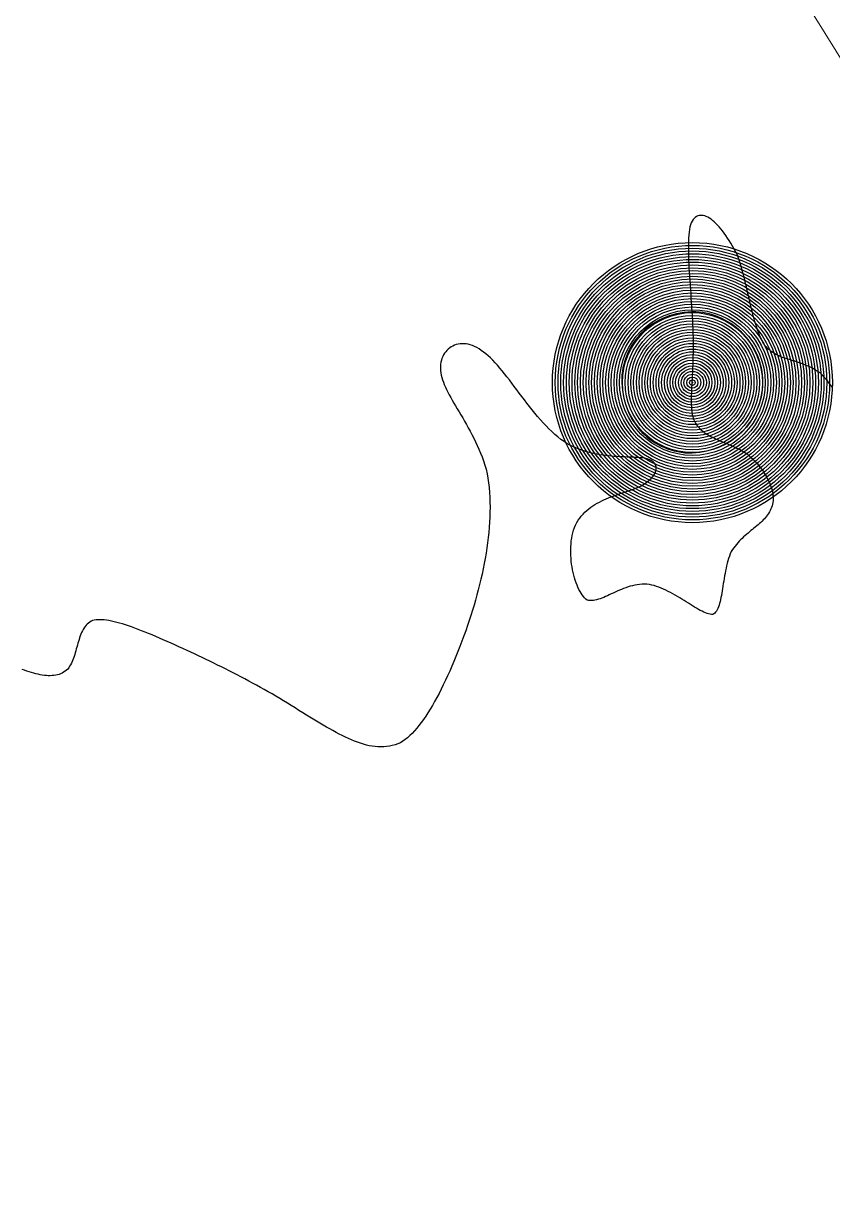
# Model space of a CAD drawing. Header units: metres. Extents: x 507606 to 508087, y 6966978 to 6967359.
# Drawn here: x 507855.421 to 507856.865, y 6967238.185 to 6967240.288 of the extents above; entities that cross this region are included whole.
import ezdxf

# ---------------------------------------------------------------- set-up
doc = ezdxf.new("R2010")
doc.units = ezdxf.units.M
doc.layers.add('D_UG_PIPES', color=142, linetype='EXIST_SWD', lineweight=0)
doc.layers.add('mga2020VEG_TREE', color=252, linetype='Continuous')
doc.styles.get("Standard").update_dxf_attribs({"font": 'ARIALN.TTF'})
doc.linetypes.add('EXIST_SWD', pattern='A,5,-2.5,5,-2,["SWD",Standard,S=2.5,R=0,X=0,Y=-1.25],-8,5,-2.5,5,-2.5', length=37.5)

# ---------------------------------------------------------------- blocks, each defined once
blk = doc.blocks.new('BAC V TREE')
for p, q in [((-0.0086, 0.8125), (-0.054, 0.8095)), ((0.0377, 0.8134), (-0.0086, 0.8125)), ((0.077, 0.8104), (0.0377, 0.8134)), ((-0.4505, 0.6784), (-0.4836, 0.6561)), ((-0.4161, 0.6991), (-0.4505, 0.6784)), ((-0.3804, 0.7183), (-0.4161, 0.6991)), ((-0.3435, 0.7359), (-0.3804, 0.7183)), ((-0.3055, 0.7517), (-0.3435, 0.7359)), ((-0.2662, 0.7659), (-0.3055, 0.7517)), ((-0.2258, 0.7783), (-0.2662, 0.7659)), ((-0.1844, 0.7889), (-0.2258, 0.7783)), ((-0.1419, 0.7977), (-0.1844, 0.7889)), ((-0.0984, 0.8046), (-0.1419, 0.7977)), ((-0.054, 0.8095), (-0.0984, 0.8046)), ((0.116, 0.8054), (0.077, 0.8104)), ((0.1545, 0.7984), (0.116, 0.8054)), ((0.1926, 0.7896), (0.1545, 0.7984)), ((0.2302, 0.7789), (0.1926, 0.7896)), ((0.2672, 0.7664), (0.2302, 0.7789)), ((0.3035, 0.7522), (0.2672, 0.7664)), ((0.3391, 0.7362), (0.3035, 0.7522)), ((0.3739, 0.7186), (0.3391, 0.7362)), ((0.4078, 0.6994), (0.3739, 0.7186)), ((0.4409, 0.6786), (0.4078, 0.6994)), ((0.4729, 0.6563), (0.4409, 0.6786)), ((-0.6021, 0.5527), (-0.6281, 0.5235)), ((-0.5746, 0.5806), (-0.6021, 0.5527)), ((-0.5457, 0.6072), (-0.5746, 0.5806)), ((-0.5153, 0.6324), (-0.5457, 0.6072)), ((-0.4836, 0.6561), (-0.5153, 0.6324)), ((0.5039, 0.6326), (0.4729, 0.6563)), ((0.5338, 0.6073), (0.5039, 0.6326)), ((0.5626, 0.5807), (0.5338, 0.6073)), ((0.59, 0.5528), (0.5626, 0.5807)), ((0.6162, 0.5235), (0.59, 0.5528)), ((-0.6966, 0.4284), (-0.7163, 0.3944)), ((-0.6754, 0.4613), (-0.6966, 0.4284)), ((-0.6525, 0.493), (-0.6754, 0.4613)), ((-0.6281, 0.5235), (-0.6525, 0.493)), ((0.641, 0.493), (0.6162, 0.5235)), ((0.6644, 0.4613), (0.641, 0.493)), ((0.6863, 0.4285), (0.6644, 0.4613)), ((0.7066, 0.3945), (0.6863, 0.4285)), ((-0.7648, 0.2862), (-0.7774, 0.2482)), ((-0.7504, 0.3233), (-0.7648, 0.2862)), ((-0.7342, 0.3594), (-0.7504, 0.3233)), ((-0.7163, 0.3944), (-0.7342, 0.3594)), ((0.7253, 0.3594), (0.7066, 0.3945)), ((0.7423, 0.3233), (0.7253, 0.3594)), ((0.7575, 0.2863), (0.7423, 0.3233)), ((0.7709, 0.2482), (0.7575, 0.2863)), ((-0.7971, 0.1696), (-0.8041, 0.1291)), ((-0.7882, 0.2093), (-0.7971, 0.1696)), ((-0.7774, 0.2482), (-0.7882, 0.2093)), ((0.7824, 0.2093), (0.7709, 0.2482)), ((0.792, 0.1696), (0.7824, 0.2093)), ((0.7996, 0.1291), (0.792, 0.1696)), ((-0.8092, 0.0878), (-0.8123, 0.0457)), ((-0.8123, 0.0457), (-0.8113, -0.0008)), ((-0.8041, 0.1291), (-0.8092, 0.0878)), ((0.805, 0.0878), (0.7996, 0.1291)), ((0.8084, 0.0457), (0.805, 0.0878)), ((0.8095, 0.0031), (0.8084, 0.0457)), ((-0.8113, -0.0008), (-0.8084, -0.0465)), ((-0.8084, -0.0465), (-0.8034, -0.0912)), ((-0.8034, -0.0912), (-0.7965, -0.1349)), ((-0.7965, -0.1349), (-0.7878, -0.1776)), ((0.7919, -0.1635), (0.7995, -0.1229)), ((0.7995, -0.1229), (0.805, -0.0816)), ((0.805, -0.0816), (0.8084, -0.0396)), ((-0.7878, -0.1776), (-0.7771, -0.2192)), ((-0.7771, -0.2192), (-0.7647, -0.2598)), ((-0.7647, -0.2598), (-0.7506, -0.2992)), ((0.757, -0.2801), (0.7706, -0.2421)), ((0.7706, -0.2421), (0.7823, -0.2032)), ((0.7823, -0.2032), (0.7919, -0.1635)), ((-0.7506, -0.2992), (-0.7347, -0.3374)), ((-0.7347, -0.3374), (-0.7171, -0.3745)), ((-0.7171, -0.3745), (-0.698, -0.4103)), ((0.6845, -0.4223), (0.7053, -0.3883)), ((0.7053, -0.3883), (0.7243, -0.3533)), ((0.7243, -0.3533), (0.7416, -0.3172)), ((0.7416, -0.3172), (0.757, -0.2801)), ((-0.698, -0.4103), (-0.6772, -0.4448)), ((-0.6772, -0.4448), (-0.655, -0.478)), ((-0.655, -0.478), (-0.6312, -0.5098)), ((-0.6312, -0.5098), (-0.606, -0.5403)), ((-0.606, -0.5403), (-0.5794, -0.5693)), ((0.5856, -0.5466), (0.6126, -0.5173)), ((0.6126, -0.5173), (0.6382, -0.4868)), ((0.6382, -0.4868), (0.6621, -0.4551)), ((0.6621, -0.4551), (0.6845, -0.4223)), ((-0.5794, -0.5693), (-0.5515, -0.5968)), ((-0.5515, -0.5968), (-0.5223, -0.6229)), ((-0.5223, -0.6229), (-0.4918, -0.6474)), ((-0.4918, -0.6474), (-0.4601, -0.6703)), ((-0.4601, -0.6703), (-0.4272, -0.6916)), ((0.3958, -0.693), (0.4305, -0.6723)), ((0.4305, -0.6723), (0.464, -0.65)), ((0.464, -0.65), (0.4963, -0.6262)), ((0.4963, -0.6262), (0.5274, -0.6011)), ((0.5274, -0.6011), (0.5572, -0.5745)), ((0.5572, -0.5745), (0.5856, -0.5466)), ((-0.4272, -0.6916), (-0.3933, -0.7112)), ((-0.3933, -0.7112), (-0.3582, -0.7292)), ((-0.3582, -0.7292), (-0.3221, -0.7454)), ((-0.3221, -0.7454), (-0.2851, -0.7598)), ((-0.2851, -0.7598), (-0.2471, -0.7725)), ((-0.2471, -0.7725), (-0.2082, -0.7833)), ((-0.2082, -0.7833), (-0.1684, -0.7922)), ((-0.1684, -0.7922), (-0.1279, -0.7992)), ((-0.1279, -0.7992), (-0.0866, -0.8042)), ((-0.0866, -0.8042), (-0.0446, -0.8073)), ((-0.0446, -0.8073), (-0.0011, -0.8064)), ((-0.0011, -0.8064), (0.0418, -0.8034)), ((0.0418, -0.8034), (0.0842, -0.7985)), ((0.0842, -0.7985), (0.1259, -0.7916)), ((0.1259, -0.7916), (0.167, -0.7828)), ((0.167, -0.7828), (0.2073, -0.7722)), ((0.2073, -0.7722), (0.2468, -0.7598)), ((0.2468, -0.7598), (0.2855, -0.7456)), ((0.2855, -0.7456), (0.3232, -0.7297)), ((0.3232, -0.7297), (0.36, -0.7122)), ((0.36, -0.7122), (0.3958, -0.693)), ((7.3465, -9.7325), (7.3339, -9.7466)), ((7.3598, -9.7209), (7.3465, -9.7325)), ((7.3737, -9.7117), (7.3598, -9.7209)), ((7.3882, -9.705), (7.3737, -9.7117)), ((7.4033, -9.7005), (7.3882, -9.705)), ((7.419, -9.6983), (7.4033, -9.7005)), ((7.4351, -9.6983), (7.419, -9.6983)), ((7.4517, -9.7005), (7.4351, -9.6983)), ((7.4687, -9.7048), (7.4517, -9.7005)), ((7.4861, -9.7112), (7.4687, -9.7048)), ((7.5039, -9.7196), (7.4861, -9.7112)), ((7.522, -9.7299), (7.5039, -9.7196)), ((7.5404, -9.7422), (7.522, -9.7299)), ((7.559, -9.7563), (7.5404, -9.7422)), ((7.2929, -9.8599), (7.2888, -9.8906)), ((7.2979, -9.8315), (7.2929, -9.8599)), ((7.3039, -9.8056), (7.2979, -9.8315)), ((7.3109, -9.7823), (7.3039, -9.8056)), ((7.3221, -9.7632), (7.3109, -9.7823)), ((7.3339, -9.7466), (7.3221, -9.7632)), ((7.5778, -9.7722), (7.559, -9.7563)), ((7.5968, -9.7899), (7.5778, -9.7722)), ((7.6159, -9.8092), (7.5968, -9.7899)), ((7.6351, -9.8302), (7.6159, -9.8092)), ((7.6544, -9.8528), (7.6351, -9.8302)), ((7.6737, -9.877), (7.6544, -9.8528)), ((7.693, -9.9026), (7.6737, -9.877)), ((7.2816, -9.9958), (7.2807, -10.0347)), ((7.2832, -9.9587), (7.2816, -9.9958)), ((7.2856, -9.9236), (7.2832, -9.9587)), ((7.2888, -9.8906), (7.2856, -9.9236)), ((7.7123, -9.9297), (7.693, -9.9026)), ((7.7314, -9.9581), (7.7123, -9.9297)), ((7.7505, -9.9879), (7.7314, -9.9581)), ((7.7694, -10.019), (7.7505, -9.9879)), ((7.2807, -10.0347), (7.2805, -10.0754)), ((7.2805, -10.0754), (7.2809, -10.1176)), ((7.2809, -10.1176), (7.2818, -10.1613)), ((7.7881, -10.0513), (7.7694, -10.019)), ((7.8066, -10.0848), (7.7881, -10.0513)), ((7.8248, -10.1194), (7.8066, -10.0848)), ((7.8427, -10.1551), (7.8248, -10.1194)), ((7.2818, -10.1613), (7.2833, -10.2062)), ((7.2833, -10.2062), (7.2852, -10.2524)), ((7.2852, -10.2524), (7.2875, -10.2996)), ((7.8551, -10.1894), (7.8427, -10.1551)), ((7.8669, -10.2243), (7.8551, -10.1894)), ((7.8782, -10.2598), (7.8669, -10.2243)), ((7.889, -10.2958), (7.8782, -10.2598)), ((7.2875, -10.2996), (7.2901, -10.3478)), ((7.2901, -10.3478), (7.2931, -10.3967)), ((7.2931, -10.3967), (7.2963, -10.4463)), ((7.8995, -10.3323), (7.889, -10.2958)), ((7.9096, -10.3692), (7.8995, -10.3323)), ((7.9193, -10.4064), (7.9096, -10.3692)), ((7.9288, -10.4438), (7.9193, -10.4064)), ((7.2963, -10.4463), (7.2996, -10.4965)), ((7.2996, -10.4965), (7.3031, -10.547)), ((7.3031, -10.547), (7.3067, -10.5978)), ((7.938, -10.4814), (7.9288, -10.4438)), ((7.9471, -10.5191), (7.938, -10.4814)), ((7.9559, -10.5567), (7.9471, -10.5191)), ((7.3067, -10.5978), (7.3103, -10.6487)), ((7.3103, -10.6487), (7.3138, -10.6996)), ((7.9647, -10.5944), (7.9559, -10.5567)), ((7.9733, -10.6319), (7.9647, -10.5944)), ((7.982, -10.6691), (7.9733, -10.6319)), ((7.9906, -10.7061), (7.982, -10.6691)), ((7.3138, -10.6996), (7.3173, -10.7504)), ((7.3173, -10.7504), (7.3206, -10.801)), ((7.3206, -10.801), (7.3238, -10.8511)), ((7.9993, -10.7428), (7.9906, -10.7061)), ((8.0081, -10.779), (7.9993, -10.7428)), ((8.017, -10.8147), (8.0081, -10.779)), ((8.0261, -10.8498), (8.017, -10.8147)), ((7.3238, -10.8511), (7.3267, -10.9007)), ((7.3267, -10.9007), (7.3293, -10.9497)), ((7.3293, -10.9497), (7.3315, -10.9978)), ((8.0354, -10.8842), (8.0261, -10.8498)), ((8.0449, -10.918), (8.0354, -10.8842)), ((8.0548, -10.9509), (8.0449, -10.918)), ((8.065, -10.983), (8.0548, -10.9509)), ((7.3315, -10.9978), (7.3333, -11.0451)), ((7.3333, -11.0451), (7.3347, -11.0913)), ((7.3347, -11.0913), (7.3356, -11.1363)), ((8.0756, -11.0141), (8.065, -10.983)), ((8.0866, -11.0442), (8.0756, -11.0141)), ((8.0981, -11.0731), (8.0866, -11.0442)), ((8.1101, -11.101), (8.0981, -11.0731)), ((4.5392, -11.2206), (4.5228, -11.2339)), ((4.5567, -11.2087), (4.5392, -11.2206)), ((4.5751, -11.1983), (4.5567, -11.2087)), ((4.5946, -11.1894), (4.5751, -11.1983)), ((4.6148, -11.1822), (4.5946, -11.1894)), ((4.636, -11.1767), (4.6148, -11.1822)), ((4.6578, -11.173), (4.636, -11.1767)), ((4.6803, -11.1711), (4.6578, -11.173)), ((4.7034, -11.1712), (4.6803, -11.1711)), ((4.7271, -11.1731), (4.7034, -11.1712)), ((4.7513, -11.1772), (4.7271, -11.1731)), ((4.7758, -11.1833), (4.7513, -11.1772)), ((4.8008, -11.1917), (4.7758, -11.1833)), ((4.8259, -11.2022), (4.8008, -11.1917)), ((4.8514, -11.2151), (4.8259, -11.2022)), ((4.8769, -11.2304), (4.8514, -11.2151)), ((4.9025, -11.2481), (4.8769, -11.2304)), ((7.3354, -11.1859), (7.3349, -11.2341)), ((7.3356, -11.1363), (7.3354, -11.1859)), ((8.1226, -11.1275), (8.1101, -11.101)), ((8.1357, -11.1528), (8.1226, -11.1275)), ((8.1495, -11.1766), (8.1357, -11.1528)), ((8.1639, -11.199), (8.1495, -11.1766)), ((8.1808, -11.2165), (8.1639, -11.199)), ((8.1978, -11.2325), (8.1808, -11.2165)), ((4.4437, -11.3616), (4.4382, -11.3839)), ((4.4507, -11.3401), (4.4437, -11.3616)), ((4.4593, -11.3196), (4.4507, -11.3401)), ((4.4693, -11.3002), (4.4593, -11.3196)), ((4.4807, -11.2818), (4.4693, -11.3002)), ((4.4935, -11.2646), (4.4807, -11.2818)), ((4.5075, -11.2486), (4.4935, -11.2646)), ((4.5228, -11.2339), (4.5075, -11.2486)), ((4.9282, -11.2683), (4.9025, -11.2481)), ((4.9547, -11.2884), (4.9282, -11.2683)), ((4.9812, -11.3107), (4.9547, -11.2884)), ((5.0078, -11.3351), (4.9812, -11.3107)), ((5.0344, -11.3614), (5.0078, -11.3351)), ((5.0612, -11.3894), (5.0344, -11.3614)), ((7.3329, -11.3261), (7.3315, -11.37)), ((7.334, -11.2809), (7.3329, -11.3261)), ((7.3349, -11.2341), (7.334, -11.2809)), ((8.2151, -11.2472), (8.1978, -11.2325)), ((8.2326, -11.2606), (8.2151, -11.2472)), ((8.2503, -11.2729), (8.2326, -11.2606)), ((8.2683, -11.2841), (8.2503, -11.2729)), ((8.2865, -11.2944), (8.2683, -11.2841)), ((8.3049, -11.3038), (8.2865, -11.2944)), ((8.3236, -11.3124), (8.3049, -11.3038)), ((8.3425, -11.3204), (8.3236, -11.3124)), ((8.3616, -11.3279), (8.3425, -11.3204)), ((8.381, -11.3349), (8.3616, -11.3279)), ((8.4007, -11.3415), (8.381, -11.3349)), ((8.4206, -11.3479), (8.4007, -11.3415)), ((8.4408, -11.3541), (8.4206, -11.3479)), ((8.4612, -11.3603), (8.4408, -11.3541)), ((8.4819, -11.3666), (8.4612, -11.3603)), ((8.5029, -11.3729), (8.4819, -11.3666)), ((4.4325, -11.431), (4.4323, -11.4556)), ((4.4323, -11.4556), (4.4339, -11.4808)), ((4.4345, -11.4071), (4.4325, -11.431)), ((4.4339, -11.4808), (4.4375, -11.5065)), ((4.4382, -11.3839), (4.4345, -11.4071)), ((5.088, -11.4192), (5.0612, -11.3894)), ((5.115, -11.4504), (5.088, -11.4192)), ((5.1422, -11.4831), (5.115, -11.4504)), ((5.1695, -11.5169), (5.1422, -11.4831)), ((7.3264, -11.4934), (7.3245, -11.5318)), ((7.3282, -11.4536), (7.3264, -11.4934)), ((7.3299, -11.4125), (7.3282, -11.4536)), ((7.3315, -11.37), (7.3299, -11.4125)), ((8.5242, -11.3796), (8.5029, -11.3729)), ((8.5457, -11.3865), (8.5242, -11.3796)), ((8.5675, -11.394), (8.5457, -11.3865)), ((8.5896, -11.4019), (8.5675, -11.394)), ((8.612, -11.4106), (8.5896, -11.4019)), ((8.6347, -11.4199), (8.612, -11.4106)), ((8.6577, -11.4301), (8.6347, -11.4199)), ((8.681, -11.4413), (8.6577, -11.4301)), ((8.7046, -11.4535), (8.681, -11.4413)), ((8.7284, -11.4669), (8.7046, -11.4535)), ((8.7527, -11.4815), (8.7284, -11.4669)), ((8.7772, -11.4974), (8.7527, -11.4815)), ((8.802, -11.5148), (8.7772, -11.4974)), ((4.4375, -11.5065), (4.4422, -11.5324)), ((4.4422, -11.5324), (4.4487, -11.5587)), ((4.4487, -11.5587), (4.4568, -11.5855)), ((4.4568, -11.5855), (4.4664, -11.6129)), ((4.4664, -11.6129), (4.4775, -11.6408)), ((5.197, -11.5519), (5.1695, -11.5169)), ((5.2247, -11.5878), (5.197, -11.5519)), ((5.2526, -11.6246), (5.2247, -11.5878)), ((5.2808, -11.662), (5.2526, -11.6246)), ((7.3208, -11.6048), (7.3191, -11.6394)), ((7.3227, -11.569), (7.3208, -11.6048)), ((7.3245, -11.5318), (7.3227, -11.569)), ((8.8216, -11.5337), (8.802, -11.5148)), ((8.8409, -11.5541), (8.8216, -11.5337)), ((8.8601, -11.5759), (8.8409, -11.5541)), ((8.8791, -11.5989), (8.8601, -11.5759)), ((8.898, -11.6231), (8.8791, -11.5989)), ((8.9167, -11.6484), (8.898, -11.6231)), ((4.4775, -11.6408), (4.49, -11.6692)), ((4.49, -11.6692), (4.5036, -11.6982)), ((4.5036, -11.6982), (4.5185, -11.7279)), ((4.5185, -11.7279), (4.5344, -11.7581)), ((4.5344, -11.7581), (4.5512, -11.7889)), ((5.3093, -11.7), (5.2808, -11.662)), ((5.338, -11.7384), (5.3093, -11.7)), ((5.3671, -11.7771), (5.338, -11.7384)), ((7.3138, -11.7654), (7.3131, -11.794)), ((7.3148, -11.7357), (7.3138, -11.7654)), ((7.316, -11.7048), (7.3148, -11.7357)), ((7.3175, -11.6727), (7.316, -11.7048)), ((7.3191, -11.6394), (7.3175, -11.6727)), ((8.9352, -11.6747), (8.9167, -11.6484)), ((4.5512, -11.7889), (4.569, -11.8204)), ((4.569, -11.8204), (4.5875, -11.8525)), ((4.5875, -11.8525), (4.6067, -11.8854)), ((4.6067, -11.8854), (4.6264, -11.9189)), ((5.3965, -11.8159), (5.3671, -11.7771)), ((5.4262, -11.8547), (5.3965, -11.8159)), ((5.4562, -11.8933), (5.4262, -11.8547)), ((5.4867, -11.9317), (5.4562, -11.8933)), ((7.3131, -11.794), (7.3128, -11.8214)), ((7.3128, -11.8214), (7.3129, -11.8477)), ((7.3129, -11.8477), (7.3135, -11.8729)), ((7.3135, -11.8729), (7.3145, -11.897)), ((7.3145, -11.897), (7.3161, -11.9201)), ((4.6264, -11.9189), (4.6467, -11.9531)), ((4.6467, -11.9531), (4.6673, -11.9881)), ((4.6673, -11.9881), (4.6882, -12.0238)), ((4.6882, -12.0238), (4.7094, -12.0603)), ((5.5175, -11.9696), (5.4867, -11.9317)), ((5.5488, -12.007), (5.5175, -11.9696)), ((5.5805, -12.0438), (5.5488, -12.007)), ((7.3161, -11.9201), (7.3182, -11.9421)), ((7.3182, -11.9421), (7.321, -11.9631)), ((7.321, -11.9631), (7.3244, -11.9832)), ((7.3244, -11.9832), (7.3286, -12.0022)), ((7.3286, -12.0022), (7.3335, -12.0203)), ((7.3335, -12.0203), (7.3393, -12.0375)), ((7.3393, -12.0375), (7.3458, -12.0537)), ((4.7094, -12.0603), (4.7306, -12.0976)), ((4.7306, -12.0976), (4.7518, -12.1357)), ((4.7518, -12.1357), (4.773, -12.1746)), ((4.773, -12.1746), (4.794, -12.2143)), ((5.6127, -12.0796), (5.5805, -12.0438)), ((5.6453, -12.1145), (5.6127, -12.0796)), ((5.6785, -12.1483), (5.6453, -12.1145)), ((5.7121, -12.1809), (5.6785, -12.1483)), ((7.3458, -12.0537), (7.3533, -12.0691)), ((7.3533, -12.0691), (7.3618, -12.0836)), ((7.3618, -12.0836), (7.3731, -12.1009)), ((7.3731, -12.1009), (7.3856, -12.1174)), ((7.3856, -12.1174), (7.3992, -12.1331)), ((7.3992, -12.1331), (7.4138, -12.1481)), ((7.4138, -12.1481), (7.4293, -12.1623)), ((7.4293, -12.1623), (7.4456, -12.1759)), ((7.4456, -12.1759), (7.4628, -12.1888)), ((4.794, -12.2143), (4.8146, -12.2549)), ((4.8146, -12.2549), (4.8349, -12.2963)), ((4.8349, -12.2963), (4.8548, -12.3387)), ((5.7463, -12.212), (5.7121, -12.1809)), ((5.781, -12.2417), (5.7463, -12.212)), ((5.8163, -12.2697), (5.781, -12.2417)), ((5.8522, -12.2958), (5.8163, -12.2697)), ((5.8858, -12.3163), (5.8522, -12.2958)), ((7.4628, -12.1888), (7.4807, -12.2011)), ((7.4807, -12.2011), (7.4993, -12.213)), ((7.4993, -12.213), (7.5186, -12.2243)), ((7.5186, -12.2243), (7.5384, -12.2353)), ((7.5384, -12.2353), (7.5586, -12.2458)), ((7.5586, -12.2458), (7.5793, -12.256)), ((7.5793, -12.256), (7.6004, -12.2659)), ((7.6004, -12.2659), (7.6218, -12.2756)), ((7.6218, -12.2756), (7.6434, -12.2851)), ((7.6434, -12.2851), (7.6652, -12.2945)), ((7.6652, -12.2945), (7.6871, -12.3037)), ((7.6871, -12.3037), (7.7091, -12.3129)), ((7.7091, -12.3129), (7.731, -12.3221)), ((4.8548, -12.3387), (4.874, -12.382)), ((4.874, -12.382), (4.8926, -12.4262)), ((4.8926, -12.4262), (4.9105, -12.4713)), ((5.9198, -12.335), (5.8858, -12.3163)), ((5.954, -12.3522), (5.9198, -12.335)), ((5.9883, -12.3677), (5.954, -12.3522)), ((6.0229, -12.3818), (5.9883, -12.3677)), ((6.0575, -12.3946), (6.0229, -12.3818)), ((6.0921, -12.406), (6.0575, -12.3946)), ((6.1267, -12.4161), (6.0921, -12.406)), ((6.1612, -12.4251), (6.1267, -12.4161)), ((6.1956, -12.4331), (6.1612, -12.4251)), ((6.2298, -12.44), (6.1956, -12.4331)), ((6.2638, -12.446), (6.2298, -12.44)), ((6.2975, -12.4512), (6.2638, -12.446)), ((7.731, -12.3221), (7.7529, -12.3314)), ((7.7529, -12.3314), (7.7747, -12.3408)), ((7.7747, -12.3408), (7.7962, -12.3502)), ((7.7962, -12.3502), (7.8175, -12.3599)), ((7.8175, -12.3599), (7.8385, -12.3699)), ((7.8385, -12.3699), (7.8591, -12.3801)), ((7.8591, -12.3801), (7.8792, -12.3906)), ((7.8792, -12.3906), (7.8988, -12.4015)), ((7.8988, -12.4015), (7.9178, -12.4129)), ((7.9178, -12.4129), (7.9362, -12.4247)), ((7.9362, -12.4247), (7.9539, -12.4371)), ((7.9539, -12.4371), (7.9751, -12.4551)), ((4.9105, -12.4713), (4.9274, -12.5174)), ((4.9274, -12.5174), (4.9435, -12.5645)), ((4.9435, -12.5645), (4.9584, -12.6126)), ((6.3308, -12.4556), (6.2975, -12.4512)), ((6.3637, -12.4593), (6.3308, -12.4556)), ((6.3962, -12.4624), (6.3637, -12.4593)), ((6.4281, -12.4649), (6.3962, -12.4624)), ((6.4595, -12.4671), (6.4281, -12.4649)), ((6.4902, -12.4688), (6.4595, -12.4671)), ((6.5203, -12.4703), (6.4902, -12.4688)), ((6.5496, -12.4715), (6.5203, -12.4703)), ((6.5782, -12.4726), (6.5496, -12.4715)), ((6.6059, -12.4736), (6.5782, -12.4726)), ((6.6327, -12.4746), (6.6059, -12.4736)), ((6.6585, -12.4758), (6.6327, -12.4746)), ((6.6834, -12.4771), (6.6585, -12.4758)), ((6.7072, -12.4787), (6.6834, -12.4771)), ((6.7298, -12.4806), (6.7072, -12.4787)), ((6.7513, -12.4829), (6.7298, -12.4806)), ((6.7716, -12.4856), (6.7513, -12.4829)), ((6.7906, -12.489), (6.7716, -12.4856)), ((6.8082, -12.4935), (6.7906, -12.489)), ((6.8245, -12.4987), (6.8082, -12.4935)), ((6.8393, -12.5047), (6.8245, -12.4987)), ((6.8528, -12.5114), (6.8393, -12.5047)), ((6.8648, -12.5187), (6.8528, -12.5114)), ((6.8754, -12.5266), (6.8648, -12.5187)), ((6.8847, -12.535), (6.8754, -12.5266)), ((6.8926, -12.544), (6.8847, -12.535)), ((6.8991, -12.5535), (6.8926, -12.544)), ((6.9042, -12.5635), (6.8991, -12.5535)), ((6.908, -12.5738), (6.9042, -12.5635)), ((6.9105, -12.5846), (6.908, -12.5738)), ((6.9117, -12.5957), (6.9105, -12.5846)), ((7.9751, -12.4551), (7.9957, -12.4736)), ((7.9957, -12.4736), (8.0158, -12.4926)), ((8.0158, -12.4926), (8.0353, -12.512)), ((8.0353, -12.512), (8.0541, -12.5319)), ((8.0541, -12.5319), (8.0723, -12.552)), ((8.0723, -12.552), (8.0897, -12.5726)), ((8.0897, -12.5726), (8.1065, -12.5934)), ((4.9584, -12.6126), (4.9689, -12.6639)), ((4.9689, -12.6639), (4.9779, -12.7162)), ((4.9779, -12.7162), (4.9854, -12.7693)), ((6.8393, -12.73), (6.8522, -12.7176)), ((6.8522, -12.7176), (6.8638, -12.705)), ((6.8638, -12.705), (6.8742, -12.6925)), ((6.8742, -12.6925), (6.8833, -12.68)), ((6.8833, -12.68), (6.8912, -12.6675)), ((6.8912, -12.6675), (6.8978, -12.6551)), ((6.8978, -12.6551), (6.9032, -12.6428)), ((6.9032, -12.6428), (6.9072, -12.6307)), ((6.9072, -12.6307), (6.91, -12.6188)), ((6.91, -12.6188), (6.9115, -12.6071)), ((6.9115, -12.6071), (6.9117, -12.5957)), ((8.1065, -12.5934), (8.1225, -12.6144)), ((8.1225, -12.6144), (8.1378, -12.6357)), ((8.1378, -12.6357), (8.1522, -12.6572)), ((8.1522, -12.6572), (8.1658, -12.6788)), ((8.1658, -12.6788), (8.1786, -12.7005)), ((8.1786, -12.7005), (8.1904, -12.7222)), ((4.9854, -12.7693), (4.9915, -12.8233)), ((4.9915, -12.8233), (4.9962, -12.878)), ((6.6012, -12.8571), (6.6256, -12.8485)), ((6.6256, -12.8485), (6.6493, -12.8398)), ((6.6493, -12.8398), (6.6723, -12.831)), ((6.6723, -12.831), (6.6945, -12.8219)), ((6.6945, -12.8219), (6.7158, -12.8125)), ((6.7158, -12.8125), (6.737, -12.8015)), ((6.737, -12.8015), (6.757, -12.7902)), ((6.757, -12.7902), (6.7758, -12.7786)), ((6.7758, -12.7786), (6.7935, -12.7667)), ((6.7935, -12.7667), (6.81, -12.7546)), ((6.81, -12.7546), (6.8252, -12.7424)), ((6.8252, -12.7424), (6.8393, -12.73)), ((8.1904, -12.7222), (8.2013, -12.7441)), ((8.2013, -12.7441), (8.2113, -12.7659)), ((8.2113, -12.7659), (8.2203, -12.7876)), ((8.2203, -12.7876), (8.2283, -12.8094)), ((8.2283, -12.8094), (8.2352, -12.8309)), ((8.2352, -12.8309), (8.2411, -12.8524)), ((8.2411, -12.8524), (8.2459, -12.8736)), ((4.9962, -12.878), (4.9995, -12.9334)), ((4.9995, -12.9334), (5.0015, -12.9894)), ((5.0015, -12.9894), (5.0023, -13.0461)), ((6.2329, -13.0026), (6.2586, -12.9888)), ((6.2586, -12.9888), (6.2847, -12.9757)), ((6.2847, -12.9757), (6.3111, -12.9634)), ((6.3111, -12.9634), (6.3377, -12.9517)), ((6.3377, -12.9517), (6.3646, -12.9406)), ((6.3646, -12.9406), (6.3915, -12.93)), ((6.3915, -12.93), (6.4184, -12.9199)), ((6.4184, -12.9199), (6.4453, -12.9102)), ((6.4453, -12.9102), (6.472, -12.9009)), ((6.472, -12.9009), (6.4986, -12.8918)), ((6.4986, -12.8918), (6.5249, -12.883)), ((6.5249, -12.883), (6.5508, -12.8743)), ((6.5508, -12.8743), (6.5762, -12.8657)), ((6.5762, -12.8657), (6.6012, -12.8571)), ((8.2459, -12.8736), (8.2496, -12.8947)), ((8.2496, -12.8947), (8.2521, -12.9155)), ((8.2524, -12.9759), (8.25, -12.9953)), ((8.2521, -12.9155), (8.2534, -12.936)), ((8.2535, -12.9561), (8.2524, -12.9759)), ((8.2534, -12.936), (8.2535, -12.9561)), ((5.0018, -13.1033), (5, -13.161)), ((5.0023, -13.0461), (5.0018, -13.1033)), ((6.0704, -13.1269), (6.0913, -13.1058)), ((6.0913, -13.1058), (6.113, -13.0859)), ((6.113, -13.0859), (6.1356, -13.0672)), ((6.1356, -13.0672), (6.1589, -13.0496)), ((6.1589, -13.0496), (6.183, -13.033)), ((6.183, -13.033), (6.2077, -13.0174)), ((6.2077, -13.0174), (6.2329, -13.0026)), ((8.2004, -13.1195), (8.1898, -13.1354)), ((8.2102, -13.103), (8.2004, -13.1195)), ((8.2191, -13.0859), (8.2102, -13.103)), ((8.227, -13.0682), (8.2191, -13.0859)), ((8.2348, -13.0507), (8.227, -13.0682)), ((8.2412, -13.0328), (8.2348, -13.0507)), ((8.2463, -13.0143), (8.2412, -13.0328)), ((8.25, -12.9953), (8.2463, -13.0143)), ((4.9971, -13.2192), (4.9931, -13.2778)), ((5, -13.161), (4.9971, -13.2192)), ((5.9717, -13.2814), (5.9828, -13.2532)), ((5.9828, -13.2532), (5.9979, -13.225)), ((5.9979, -13.225), (6.0143, -13.1983)), ((6.0143, -13.1983), (6.0319, -13.1731)), ((6.0319, -13.1731), (6.0506, -13.1494)), ((6.0506, -13.1494), (6.0704, -13.1269)), ((8.0812, -13.2496), (8.0654, -13.263)), ((8.0966, -13.2361), (8.0812, -13.2496)), ((8.1116, -13.2225), (8.0966, -13.2361)), ((8.1261, -13.2087), (8.1116, -13.2225)), ((8.1401, -13.1947), (8.1261, -13.2087)), ((8.1536, -13.1805), (8.1401, -13.1947)), ((8.1663, -13.1659), (8.1536, -13.1805)), ((8.1784, -13.1509), (8.1663, -13.1659)), ((8.1898, -13.1354), (8.1784, -13.1509)), ((4.9817, -13.3961), (4.9744, -13.4557)), ((4.9879, -13.3368), (4.9817, -13.3961)), ((4.9931, -13.2778), (4.9879, -13.3368)), ((5.9407, -13.4033), (5.9465, -13.3716)), ((5.9465, -13.3716), (5.9536, -13.3407)), ((5.9536, -13.3407), (5.962, -13.3106)), ((5.962, -13.3106), (5.9717, -13.2814)), ((7.9142, -13.3899), (7.8973, -13.4057)), ((7.9312, -13.3746), (7.9142, -13.3899)), ((7.9482, -13.3597), (7.9312, -13.3746)), ((7.9653, -13.3452), (7.9482, -13.3597)), ((7.9823, -13.331), (7.9653, -13.3452)), ((7.9993, -13.3171), (7.9823, -13.331)), ((8.0161, -13.3034), (7.9993, -13.3171)), ((8.0328, -13.2898), (8.0161, -13.3034)), ((8.0492, -13.2764), (8.0328, -13.2898)), ((8.0654, -13.263), (8.0492, -13.2764)), ((4.9661, -13.5154), (4.9569, -13.5753)), ((4.9744, -13.4557), (4.9661, -13.5154)), ((5.9294, -13.5346), (5.9305, -13.5012)), ((5.9305, -13.5012), (5.9328, -13.4682)), ((5.9328, -13.4682), (5.9361, -13.4355)), ((5.9361, -13.4355), (5.9407, -13.4033)), ((7.8015, -13.5138), (7.7869, -13.5346)), ((7.8166, -13.494), (7.8015, -13.5138)), ((7.8321, -13.4749), (7.8166, -13.494)), ((7.848, -13.4566), (7.8321, -13.4749)), ((7.8642, -13.439), (7.848, -13.4566)), ((7.8806, -13.4221), (7.8642, -13.439)), ((7.8973, -13.4057), (7.8806, -13.4221)), ((4.9467, -13.6354), (4.9356, -13.6955)), ((4.9569, -13.5753), (4.9467, -13.6354)), ((5.9294, -13.568), (5.9294, -13.5346)), ((5.9305, -13.6016), (5.9294, -13.568)), ((5.9326, -13.635), (5.9305, -13.6016)), ((5.9356, -13.6683), (5.9326, -13.635)), ((7.7346, -13.6635), (7.7269, -13.6918)), ((7.743, -13.6357), (7.7346, -13.6635)), ((7.7521, -13.6085), (7.743, -13.6357)), ((7.762, -13.5819), (7.7521, -13.6085)), ((7.7728, -13.5562), (7.762, -13.5819)), ((7.7869, -13.5346), (7.7728, -13.5562)), ((4.9237, -13.7556), (4.9109, -13.8157)), ((4.9356, -13.6955), (4.9237, -13.7556)), ((5.9396, -13.7013), (5.9356, -13.6683)), ((5.9445, -13.7339), (5.9396, -13.7013)), ((5.9503, -13.766), (5.9445, -13.7339)), ((5.9569, -13.7975), (5.9503, -13.766)), ((5.9643, -13.8283), (5.9569, -13.7975)), ((7.7071, -13.7788), (7.7014, -13.8081)), ((7.7132, -13.7496), (7.7071, -13.7788)), ((7.7197, -13.7205), (7.7132, -13.7496)), ((7.7269, -13.6918), (7.7197, -13.7205)), ((4.883, -13.9357), (4.8679, -13.9954)), ((4.8973, -13.8758), (4.883, -13.9357)), ((4.9109, -13.8157), (4.8973, -13.8758)), ((5.9725, -13.8583), (5.9643, -13.8283)), ((5.9815, -13.8873), (5.9725, -13.8583)), ((5.9911, -13.9153), (5.9815, -13.8873)), ((6.0014, -13.9421), (5.9911, -13.9153)), ((6.7204, -13.9348), (6.6931, -13.9383)), ((6.7481, -13.9326), (6.7204, -13.9348)), ((6.7761, -13.932), (6.7481, -13.9326)), ((6.8045, -13.933), (6.7761, -13.932)), ((6.8333, -13.9358), (6.8045, -13.933)), ((6.86, -13.9414), (6.8333, -13.9358)), ((7.6816, -13.9246), (7.6772, -13.953)), ((7.6863, -13.8958), (7.6816, -13.9246)), ((7.691, -13.8667), (7.6863, -13.8958)), ((7.6961, -13.8375), (7.691, -13.8667)), ((7.7014, -13.8081), (7.6961, -13.8375)), ((4.8521, -14.0549), (4.8357, -14.1141)), ((4.8679, -13.9954), (4.8521, -14.0549)), ((6.0123, -13.9676), (6.0014, -13.9421)), ((6.0238, -13.9918), (6.0123, -13.9676)), ((6.0359, -14.0145), (6.0238, -13.9918)), ((6.0485, -14.0357), (6.0359, -14.0145)), ((6.0615, -14.0551), (6.0485, -14.0357)), ((6.075, -14.0727), (6.0615, -14.0551)), ((6.089, -14.0884), (6.075, -14.0727)), ((6.3505, -14.0646), (6.3289, -14.0742)), ((6.3725, -14.0546), (6.3505, -14.0646)), ((6.3948, -14.0442), (6.3725, -14.0546)), ((6.4176, -14.0336), (6.3948, -14.0442)), ((6.4407, -14.0229), (6.4176, -14.0336)), ((6.4642, -14.0123), (6.4407, -14.0229)), ((6.4882, -14.0018), (6.4642, -14.0123)), ((6.5124, -13.9916), (6.4882, -14.0018)), ((6.5371, -13.9818), (6.5124, -13.9916)), ((6.5622, -13.9725), (6.5371, -13.9818)), ((6.5876, -13.9639), (6.5622, -13.9725)), ((6.6134, -13.956), (6.5876, -13.9639)), ((6.6396, -13.949), (6.6134, -13.956)), ((6.6662, -13.9431), (6.6396, -13.949)), ((6.6931, -13.9383), (6.6662, -13.9431)), ((6.8869, -13.9485), (6.86, -13.9414)), ((6.9138, -13.9569), (6.8869, -13.9485)), ((6.9408, -13.9666), (6.9138, -13.9569)), ((6.9679, -13.9773), (6.9408, -13.9666)), ((6.9949, -13.989), (6.9679, -13.9773)), ((7.0219, -14.0016), (6.9949, -13.989)), ((7.0488, -14.015), (7.0219, -14.0016)), ((7.0756, -14.029), (7.0488, -14.015)), ((7.1022, -14.0435), (7.0756, -14.029)), ((7.1286, -14.0585), (7.1022, -14.0435)), ((7.1548, -14.0739), (7.1286, -14.0585)), ((7.6592, -14.0607), (7.6544, -14.0856)), ((7.6638, -14.0348), (7.6592, -14.0607)), ((7.6683, -14.0082), (7.6638, -14.0348)), ((7.6727, -13.9809), (7.6683, -14.0082)), ((7.6772, -13.953), (7.6727, -13.9809)), ((4.8187, -14.173), (4.801, -14.2315)), ((4.8357, -14.1141), (4.8187, -14.173)), ((6.1033, -14.1021), (6.089, -14.0884)), ((6.1179, -14.1136), (6.1033, -14.1021)), ((6.1351, -14.1173), (6.1179, -14.1136)), ((6.1526, -14.1191), (6.1351, -14.1173)), ((6.1706, -14.1193), (6.1526, -14.1191)), ((6.189, -14.1179), (6.1706, -14.1193)), ((6.2078, -14.115), (6.189, -14.1179)), ((6.227, -14.1108), (6.2078, -14.115)), ((6.2466, -14.1054), (6.227, -14.1108)), ((6.2665, -14.0989), (6.2466, -14.1054)), ((6.2869, -14.0914), (6.2665, -14.0989)), ((6.3077, -14.0831), (6.2869, -14.0914)), ((6.3289, -14.0742), (6.3077, -14.0831)), ((7.1807, -14.0894), (7.1548, -14.0739)), ((7.2064, -14.1051), (7.1807, -14.0894)), ((7.2316, -14.1207), (7.2064, -14.1051)), ((7.2566, -14.1363), (7.2316, -14.1207)), ((7.2811, -14.1516), (7.2566, -14.1363)), ((7.3051, -14.1665), (7.2811, -14.1516)), ((7.3287, -14.181), (7.3051, -14.1665)), ((7.3517, -14.195), (7.3287, -14.181)), ((7.3742, -14.2083), (7.3517, -14.195)), ((7.3961, -14.2208), (7.3742, -14.2083)), ((7.6255, -14.1937), (7.6183, -14.2112)), ((7.6321, -14.1746), (7.6255, -14.1937)), ((7.6383, -14.1542), (7.6321, -14.1746)), ((7.644, -14.1325), (7.6383, -14.1542)), ((7.6493, -14.1096), (7.644, -14.1325)), ((7.6544, -14.0856), (7.6493, -14.1096)), ((0.4774, -14.3415), (0.4574, -14.3446)), ((0.4988, -14.3397), (0.4774, -14.3415)), ((0.5216, -14.3393), (0.4988, -14.3397)), ((0.5456, -14.3401), (0.5216, -14.3393)), ((0.5709, -14.3421), (0.5456, -14.3401)), ((0.5974, -14.3454), (0.5709, -14.3421)), ((4.7828, -14.2896), (4.7641, -14.3472)), ((4.801, -14.2315), (4.7828, -14.2896)), ((7.4173, -14.2324), (7.3961, -14.2208)), ((7.4379, -14.243), (7.4173, -14.2324)), ((7.4578, -14.2525), (7.4379, -14.243)), ((7.4769, -14.2608), (7.4578, -14.2525)), ((7.4953, -14.2678), (7.4769, -14.2608)), ((7.5129, -14.2733), (7.4953, -14.2678)), ((7.5296, -14.2772), (7.5129, -14.2733)), ((7.5454, -14.2795), (7.5296, -14.2772)), ((7.5603, -14.28), (7.5454, -14.2795)), ((7.572, -14.2734), (7.5603, -14.28)), ((7.5829, -14.2647), (7.572, -14.2734)), ((7.5929, -14.2541), (7.5829, -14.2647)), ((7.602, -14.2415), (7.5929, -14.2541)), ((7.6105, -14.2272), (7.602, -14.2415)), ((7.6183, -14.2112), (7.6105, -14.2272)), ((0.3206, -14.4683), (0.3119, -14.4868)), ((0.3301, -14.4506), (0.3206, -14.4683)), ((0.3402, -14.4338), (0.3301, -14.4506)), ((0.3512, -14.418), (0.3402, -14.4338)), ((0.3631, -14.4033), (0.3512, -14.418)), ((0.376, -14.3898), (0.3631, -14.4033)), ((0.3899, -14.3775), (0.376, -14.3898)), ((0.405, -14.3665), (0.3899, -14.3775)), ((0.4212, -14.3571), (0.405, -14.3665)), ((0.4387, -14.3491), (0.4212, -14.3571)), ((0.4574, -14.3446), (0.4387, -14.3491)), ((0.6251, -14.3498), (0.5974, -14.3454)), ((0.654, -14.3553), (0.6251, -14.3498)), ((0.684, -14.362), (0.654, -14.3553)), ((0.7152, -14.3697), (0.684, -14.362)), ((0.7474, -14.3784), (0.7152, -14.3697)), ((0.7806, -14.3881), (0.7474, -14.3784)), ((0.8149, -14.3988), (0.7806, -14.3881)), ((0.8502, -14.4104), (0.8149, -14.3988)), ((0.8864, -14.4229), (0.8502, -14.4104)), ((0.9235, -14.4362), (0.8864, -14.4229)), ((0.9615, -14.4504), (0.9235, -14.4362)), ((1.0004, -14.4653), (0.9615, -14.4504)), ((1.0401, -14.481), (1.0004, -14.4653)), ((4.7231, -14.4655), (4.701, -14.5262)), ((4.745, -14.4043), (4.7231, -14.4655)), ((4.7641, -14.3472), (4.745, -14.4043)), ((0.2693, -14.61), (0.2631, -14.6317)), ((0.2755, -14.5885), (0.2693, -14.61)), ((0.2821, -14.5672), (0.2755, -14.5885)), ((0.2889, -14.5464), (0.2821, -14.5672)), ((0.2961, -14.5259), (0.2889, -14.5464)), ((0.3037, -14.5061), (0.2961, -14.5259)), ((0.3119, -14.4868), (0.3037, -14.5061)), ((1.0806, -14.4973), (1.0401, -14.481)), ((1.1219, -14.5144), (1.0806, -14.4973)), ((1.1639, -14.5321), (1.1219, -14.5144)), ((1.2066, -14.5504), (1.1639, -14.5321)), ((1.25, -14.5692), (1.2066, -14.5504)), ((1.2941, -14.5886), (1.25, -14.5692)), ((1.3387, -14.6085), (1.2941, -14.5886)), ((1.384, -14.6289), (1.3387, -14.6085)), ((4.6786, -14.5862), (4.6559, -14.6454)), ((4.701, -14.5262), (4.6786, -14.5862)), ((0.2322, -14.74), (0.2254, -14.761)), ((0.2387, -14.7187), (0.2322, -14.74)), ((0.2449, -14.6971), (0.2387, -14.7187)), ((0.251, -14.6754), (0.2449, -14.6971)), ((0.2571, -14.6535), (0.251, -14.6754)), ((0.2631, -14.6317), (0.2571, -14.6535)), ((1.4298, -14.6497), (1.384, -14.6289)), ((1.4761, -14.6709), (1.4298, -14.6497)), ((1.5229, -14.6924), (1.4761, -14.6709)), ((1.5662, -14.7126), (1.5229, -14.6924)), ((1.6096, -14.733), (1.5662, -14.7126)), ((1.6533, -14.7536), (1.6096, -14.733)), ((4.633, -14.7039), (4.6098, -14.7616)), ((4.6559, -14.6454), (4.633, -14.7039)), ((0.1746, -14.8746), (0.1637, -14.8906)), ((0.1847, -14.8575), (0.1746, -14.8746)), ((0.194, -14.8396), (0.1847, -14.8575)), ((0.2027, -14.821), (0.194, -14.8396)), ((0.2107, -14.8016), (0.2027, -14.821)), ((0.2183, -14.7815), (0.2107, -14.8016)), ((0.2254, -14.761), (0.2183, -14.7815)), ((1.6971, -14.7744), (1.6533, -14.7536)), ((1.741, -14.7954), (1.6971, -14.7744)), ((1.7851, -14.8167), (1.741, -14.7954)), ((1.8293, -14.8382), (1.7851, -14.8167)), ((1.8736, -14.86), (1.8293, -14.8382)), ((1.918, -14.882), (1.8736, -14.86)), ((1.9625, -14.9042), (1.918, -14.882)), ((4.5627, -14.8741), (4.5389, -14.9288)), ((4.5864, -14.8183), (4.5627, -14.8741)), ((4.6098, -14.7616), (4.5864, -14.8183)), ((-0.3442, -14.9193), (-0.3716, -14.9093)), ((-0.3171, -14.9287), (-0.3442, -14.9193)), ((-0.2905, -14.9375), (-0.3171, -14.9287)), ((-0.2642, -14.9456), (-0.2905, -14.9375)), ((-0.2384, -14.953), (-0.2642, -14.9456)), ((-0.2129, -14.9597), (-0.2384, -14.953)), ((-0.188, -14.9656), (-0.2129, -14.9597)), ((-0.1635, -14.9706), (-0.188, -14.9656)), ((-0.1394, -14.9748), (-0.1635, -14.9706)), ((-0.1159, -14.9781), (-0.1394, -14.9748)), ((-0.0929, -14.9804), (-0.1159, -14.9781)), ((-0.0704, -14.9818), (-0.0929, -14.9804)), ((-0.0484, -14.9821), (-0.0704, -14.9818)), ((-0.027, -14.9813), (-0.0484, -14.9821)), ((-0.0062, -14.9795), (-0.027, -14.9813)), ((0.014, -14.9764), (-0.0062, -14.9795)), ((0.0335, -14.9722), (0.014, -14.9764)), ((0.0525, -14.9667), (0.0335, -14.9722)), ((0.0708, -14.96), (0.0525, -14.9667)), ((0.0884, -14.9519), (0.0708, -14.96)), ((0.1054, -14.9425), (0.0884, -14.9519)), ((0.1216, -14.9317), (0.1054, -14.9425)), ((0.1372, -14.9194), (0.1216, -14.9317)), ((0.1519, -14.9056), (0.1372, -14.9194)), ((0.1637, -14.8906), (0.1519, -14.9056)), ((2.0071, -14.9267), (1.9625, -14.9042)), ((2.0517, -14.9495), (2.0071, -14.9267)), ((2.0964, -14.9725), (2.0517, -14.9495)), ((2.1411, -14.9958), (2.0964, -14.9725)), ((2.1859, -15.0193), (2.1411, -14.9958)), ((2.2306, -15.0432), (2.1859, -15.0193)), ((4.5148, -14.9825), (4.4905, -15.035)), ((4.5389, -14.9288), (4.5148, -14.9825)), ((2.2754, -15.0673), (2.2306, -15.0432)), ((2.3201, -15.0917), (2.2754, -15.0673)), ((2.3648, -15.1164), (2.3201, -15.0917)), ((2.4095, -15.1413), (2.3648, -15.1164)), ((2.4541, -15.1666), (2.4095, -15.1413)), ((4.4413, -15.1364), (4.4164, -15.1851)), ((4.466, -15.0864), (4.4413, -15.1364)), ((4.4905, -15.035), (4.466, -15.0864)), ((2.4987, -15.1922), (2.4541, -15.1666)), ((2.5432, -15.218), (2.4987, -15.1922)), ((2.5876, -15.2442), (2.5432, -15.218)), ((2.6319, -15.2707), (2.5876, -15.2442)), ((2.6761, -15.2975), (2.6319, -15.2707)), ((4.3662, -15.2784), (4.3409, -15.3228)), ((4.3914, -15.2325), (4.3662, -15.2784)), ((4.4164, -15.1851), (4.3914, -15.2325)), ((2.7202, -15.3246), (2.6761, -15.2975)), ((2.7642, -15.3521), (2.7202, -15.3246)), ((2.808, -15.3799), (2.7642, -15.3521)), ((2.8516, -15.408), (2.808, -15.3799)), ((2.8951, -15.4365), (2.8516, -15.408)), ((4.2898, -15.4068), (4.264, -15.4462)), ((4.3154, -15.3656), (4.2898, -15.4068)), ((4.3409, -15.3228), (4.3154, -15.3656)), ((2.9342, -15.4595), (2.8951, -15.4365)), ((2.9729, -15.4824), (2.9342, -15.4595)), ((3.0112, -15.5051), (2.9729, -15.4824)), ((3.0491, -15.5275), (3.0112, -15.5051)), ((3.0867, -15.5496), (3.0491, -15.5275)), ((3.1239, -15.5712), (3.0867, -15.5496)), ((4.1862, -15.554), (4.1601, -15.5861)), ((4.2123, -15.5199), (4.1862, -15.554)), ((4.2382, -15.484), (4.2123, -15.5199)), ((4.264, -15.4462), (4.2382, -15.484)), ((3.1608, -15.5922), (3.1239, -15.5712)), ((3.1974, -15.6127), (3.1608, -15.5922)), ((3.2337, -15.6326), (3.1974, -15.6127)), ((3.2697, -15.6516), (3.2337, -15.6326)), ((3.3054, -15.6699), (3.2697, -15.6516)), ((3.3408, -15.6873), (3.3054, -15.6699)), ((3.3759, -15.7037), (3.3408, -15.6873)), ((4.055, -15.694), (4.0286, -15.7155)), ((4.0813, -15.6702), (4.055, -15.694)), ((4.1076, -15.6443), (4.0813, -15.6702)), ((4.1339, -15.6162), (4.1076, -15.6443)), ((4.1601, -15.5861), (4.1339, -15.6162)), ((3.4108, -15.7191), (3.3759, -15.7037)), ((3.4454, -15.7334), (3.4108, -15.7191)), ((3.4798, -15.7465), (3.4454, -15.7334)), ((3.514, -15.7584), (3.4798, -15.7465)), ((3.548, -15.7689), (3.514, -15.7584)), ((3.5818, -15.7781), (3.548, -15.7689)), ((3.6153, -15.7857), (3.5818, -15.7781)), ((3.6488, -15.7918), (3.6153, -15.7857)), ((3.682, -15.7963), (3.6488, -15.7918)), ((3.7151, -15.7991), (3.682, -15.7963)), ((3.748, -15.8002), (3.7151, -15.7991)), ((3.7809, -15.7994), (3.748, -15.8002)), ((3.8136, -15.7966), (3.7809, -15.7994)), ((3.8462, -15.7919), (3.8136, -15.7966)), ((3.8787, -15.7851), (3.8462, -15.7919)), ((3.9111, -15.7762), (3.8787, -15.7851)), ((3.9434, -15.7651), (3.9111, -15.7762)), ((3.9757, -15.7516), (3.9434, -15.7651)), ((4.0021, -15.7348), (3.9757, -15.7516)), ((4.0286, -15.7155), (4.0021, -15.7348))]:
    blk.add_line(p, q)
blk = doc.blocks.new('BAC TRUNK FILLED')
for radius in [0.5, 0.49, 0.48, 0.47, 0.46, 0.45, 0.44, 0.43, 0.42, 0.41, 0.4, 0.39, 0.38, 0.37, 0.36, 0.35, 0.34, 0.33, 0.32, 0.31, 0.3, 0.29, 0.28, 0.27, 0.26, 0.25, 0.24, 0.23, 0.22, 0.21, 0.2, 0.19, 0.18, 0.17, 0.16, 0.15, 0.14, 0.13, 0.12, 0.11, 0.1, 0.09, 0.08, 0.07, 0.06, 0.05, 0.04, 0.03, 0.02, 0.01]:
    blk.add_circle((0, 0), radius)
blk = doc.blocks.new('XE_SURVEY')
at = {"layer": 'D_UG_PIPES', "flags": 128}
blk.add_lwpolyline([(507842.3937, 6967264.9422), (507846.8997, 6967256.5292), (507852.4347, 6967247.3932), (507858.0127, 6967238.3992), (507863.2877, 6967229.8462), (507868.2957, 6967221.8542), (507873.3667, 6967213.7292), (507878.9367, 6967204.3902), (507884.1827, 6967195.8602)], dxfattribs=at)
at = {"layer": 'mga2020VEG_TREE'}
blk.add_point((507856.6151, 6967239.6476, 5.1151), dxfattribs=at)
blk.add_point((507856.6151, 6967239.6476, 5.1151), dxfattribs=at)
blk.add_point((507856.6151, 6967239.6476, 5.1151), dxfattribs=at)
blk.add_point((507856.6151, 6967239.6476, 5.1151), dxfattribs=at)
at = {"layer": 'mga2020VEG_TREE', "rotation": 0.001583333339407246}
for name, p, xscale, yscale, zscale in [('BAC V TREE', (507855.4762, 6967241.4535, 5.1069), 0.1554417355589352, 0.1554417355589352, 0.1554417355589352), ('BAC V TREE', (507856.6151, 6967239.6476, 5.1151), 0.1554417355589352, 0.1554417355589352, 0.1554417355589352), ('BAC TRUNK FILLED', (507856.6151, 6967239.6476, 5.1151), 0.49979336676, 0.49979336676, 0.49979336676)]:
    blk.add_blockref(name, p, dxfattribs=dict(at, xscale=xscale, yscale=yscale, zscale=zscale))

msp = doc.modelspace()

# ---------------------------------------------------------------- block references
msp.add_blockref('XE_SURVEY', (0, 0))

doc.saveas('drawing.dxf')
